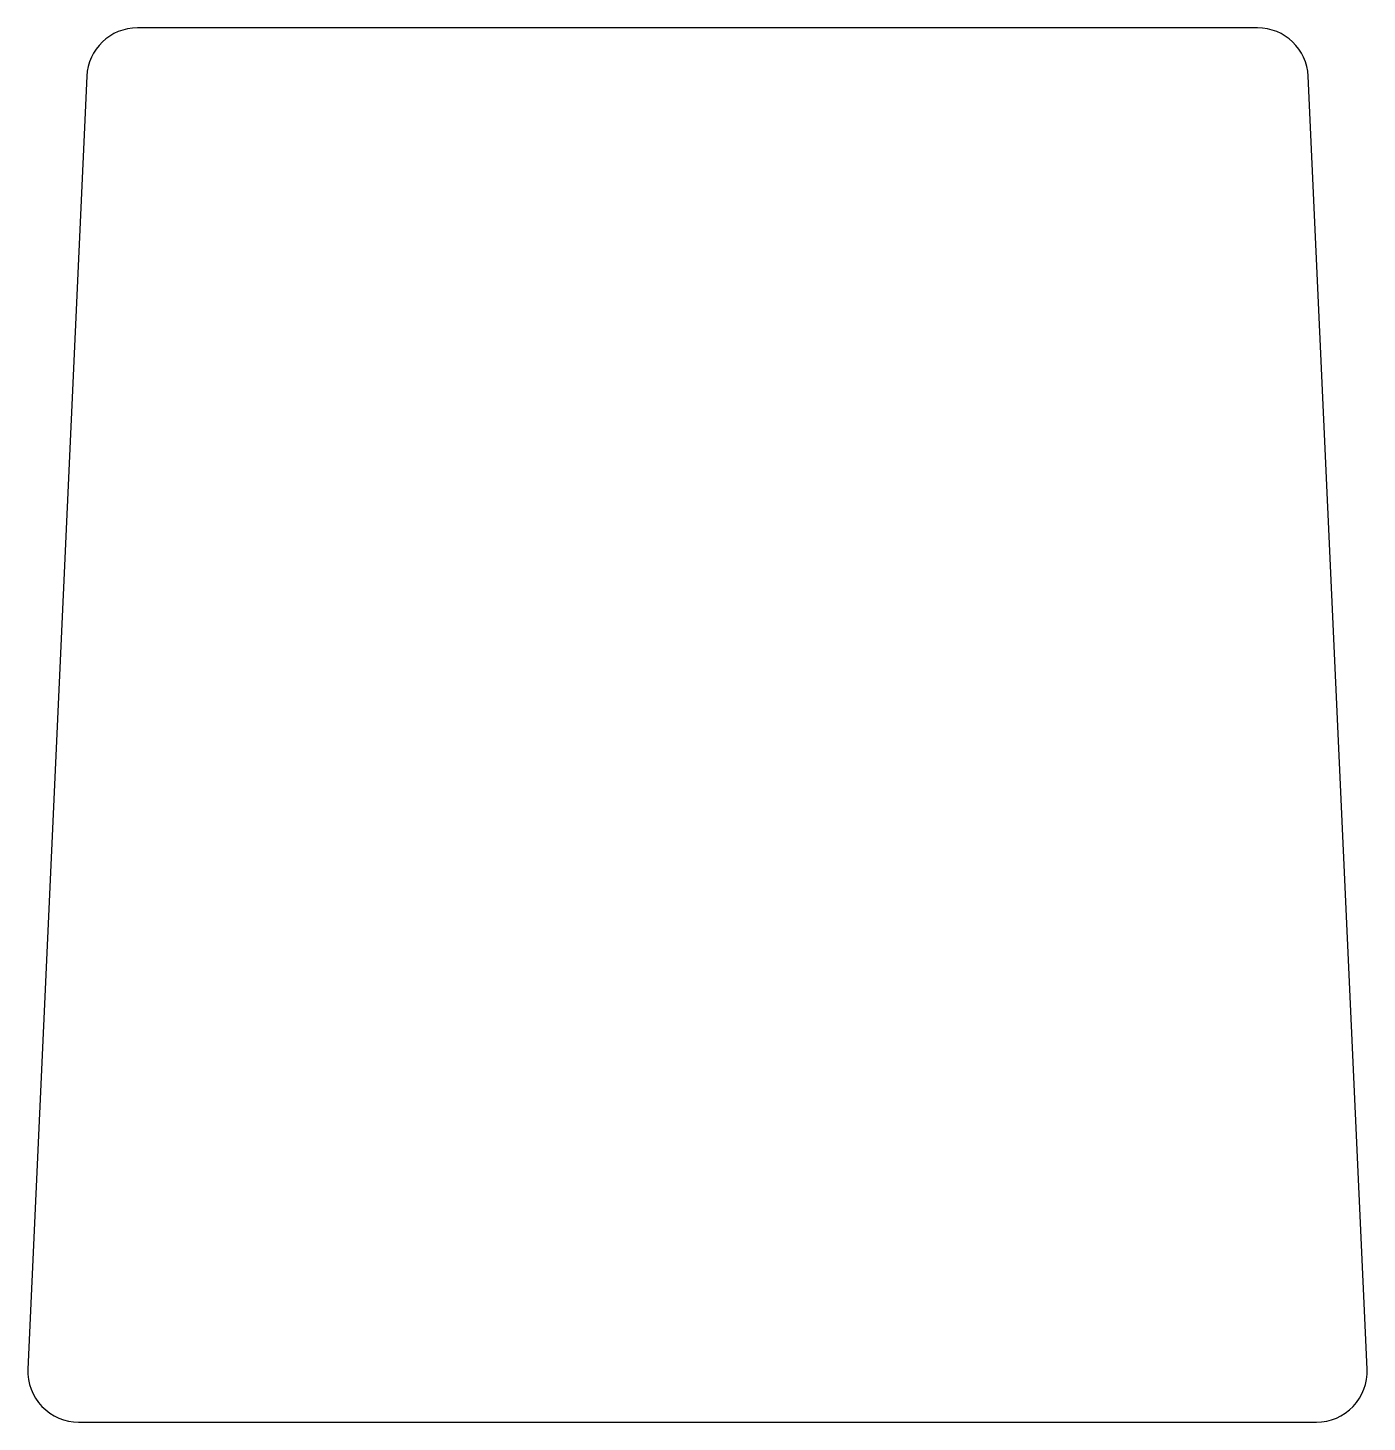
# Model space of a CAD drawing. Header units: inches. Extents: x 2 to 15.2, y 2 to 15.8.
import ezdxf

# ---------------------------------------------------------------- set-up
doc = ezdxf.new("R2010")
doc.units = ezdxf.units.IN
doc.header["$MEASUREMENT"] = 0
doc.layers.get('0').update_dxf_attribs({"linetype": 'CONTINUOUS'})

msp = doc.modelspace()

# ---------------------------------------------------------------- linework, layer by layer
for p, q in [((14.124, 15.75, 5), (3.08, 15.75, 5)), ((2.58, 15.273, 5), (2.001, 2.523, 5)), ((15.203, 2.523, 5), (14.623, 15.273, 5)), ((2.5, 2, 5), (14.704, 2, 5))]:
    msp.add_line(p, q)
for centre, start, end in [((3.08, 15.25, 5), 90, 177.3974), ((14.124, 15.25, 5), 2.6026, 90), ((2.5, 2.5, 5), 177.3974, 270), ((14.704, 2.5, 5), 270, 2.6026)]:
    msp.add_arc(centre, 0.5, start, end)

doc.saveas('drawing.dxf')
